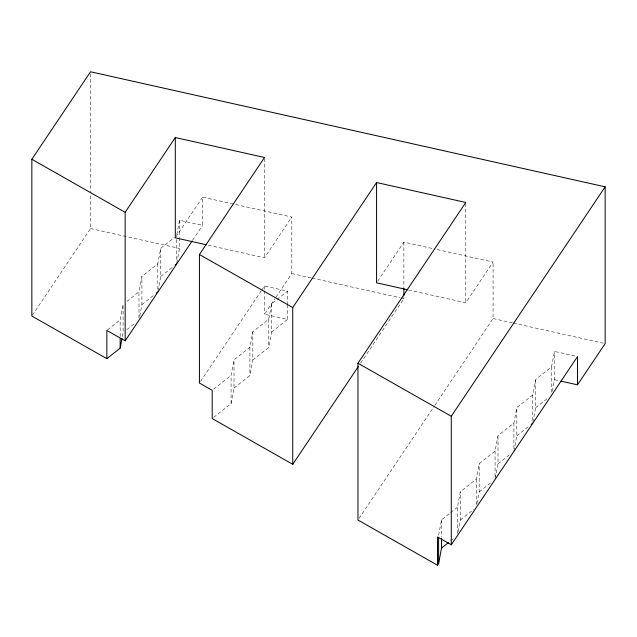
<?xml version="1.0" encoding="UTF-8"?>
<svg xmlns="http://www.w3.org/2000/svg" width="637" height="637" viewBox="0 0 637 637"><rect width="100%" height="100%" fill="white"/><g stroke="black" fill="none" stroke-linecap="round" stroke-linejoin="round"><path stroke-width="0.48" stroke-dasharray="3.19 2.39" d="M120.162 336.455L120.162 319.901L123.084 304.414L123.084 332.665L122.177 337.499M138.985 318.134L138.985 291.834L141.908 276.354L157.809 263.766L160.731 248.287L174.363 237.497M139.718 316.207L141.908 304.597L141.908 276.354M157.992 291.045L160.731 276.53L160.731 248.287M176.815 234.735L179.554 220.219L202.598 225.371L202.598 197.128L291.802 217.066L291.802 273.552L275.423 297.973M176.815 262.977L179.554 248.462L179.554 238.724M213.69 417.37L231.08 403.603L231.08 375.36L234.002 359.881L249.903 347.292L252.825 331.813L268.726 319.225L271.649 303.745L276.195 300.146M231.08 403.603L234.002 388.124L234.002 359.881M234.002 388.124L249.903 375.535L252.825 360.056L252.825 331.813M252.825 360.056L268.726 347.468L271.649 331.988L271.649 303.745M438.606 535.311L441.529 519.824L449.857 513.239M457.43 533.535L457.43 507.243L460.352 491.756L476.253 479.175L479.175 463.696L495.076 451.107L497.999 435.628L513.9 423.048L516.822 407.561L532.715 394.98L535.637 379.493L551.538 366.912L554.461 351.425L577.504 356.577M458.162 531.616L460.352 519.999L460.352 491.756M476.978 503.548L479.175 491.939L479.175 463.696M495.26 478.387L497.999 463.871L497.999 435.628M513.9 451.291L516.822 435.804L516.822 407.561M532.898 422.251L535.637 407.736L535.637 379.493M552.271 391.285L554.461 379.668L554.461 351.425M32.407 315.227L90.526 228.564L90.526 193.831M175.852 237.012L202.598 197.128M192.645 240.213L202.598 225.371M208.267 245.197L264.506 257.77L291.802 217.066M200.536 381.404L261.202 290.942M261.751 290.122L264.506 286.013L287.55 291.165L287.55 303.825M287.55 304.797L287.55 319.408L264.506 314.256L274.881 298.785M377.669 281.196L403.874 242.124L432.961 248.621M360.582 363.162L403.874 298.61L403.874 296.627M408.58 289.97L465.782 302.758L493.078 262.062L433.932 248.836M359.069 518.367L434.267 406.239M434.816 405.419L493.078 318.548L493.078 262.062M126.874 301.42L138.985 291.834M160.731 276.53L173.606 266.346M107.597 329.847L120.162 319.901M141.908 304.597L154.783 294.405M126.874 329.663L134.447 323.676M276.952 299.549L287.55 291.165M271.649 331.988L287.55 319.408M213.69 389.127L231.08 375.36M535.637 407.736L548.513 397.552M516.822 435.804L529.689 425.62M497.999 463.871L510.11 454.285M450.614 512.634L457.43 507.243M479.175 491.939L491.286 482.352M460.352 519.999L473.976 509.218M450.614 540.877L453.64 538.48M90.526 228.564L179.554 248.462M291.802 273.552L311.127 277.875M312.09 278.09L400.012 297.742M400.976 297.957L403.874 298.61M493.078 318.548L512.403 322.863M513.366 323.086L603.215 343.168M554.461 379.668L560.226 380.958M551.538 366.912L551.538 392.233M532.715 394.98L532.715 420.301M513.9 423.048L513.9 449.34M495.076 451.107L495.076 477.408M476.253 479.175L476.253 504.496M465.782 203.466L465.782 302.758M441.529 519.824L441.529 537.357M403.874 242.124L403.874 287.709M268.726 319.225L268.726 347.468M264.506 158.47L264.506 257.77M264.506 286.013L264.506 289.907M264.506 290.878L264.506 314.256M249.903 347.292L249.903 375.535M179.554 220.219L179.554 237.752M176.632 239.6L176.632 261.998M157.809 263.766L157.809 289.087M90.526 73.773L90.526 192.836"/><path stroke-width="0.96" d="M561.181 381.173L577.504 384.82L605.15 343.598L605.15 186.824L90.526 71.782L31.85 159.274L31.85 316.056L106.857 358.679L120.162 348.144L121.993 338.47M106.857 358.679L106.857 330.436L125.163 340.835L125.163 212.304L175.302 137.536L264.506 157.482L199.429 254.513L199.429 383.044L212.201 390.306L212.201 418.549L292.741 464.317L292.741 307.544L376.578 182.532L465.782 202.47L357.962 363.241L357.962 520.023L437.492 565.218L438.606 563.554L441.529 548.067L441.529 538.329M125.163 340.835L192.087 241.041M292.741 464.317L358.376 366.45M437.492 565.218L437.492 536.975L451.275 544.802L451.275 416.272L605.15 186.824M451.275 544.802L577.504 356.577L577.504 384.82M175.119 265.143L176.632 263.949M156.296 293.211L157.809 292.009M531.202 424.417L532.715 423.223M441.529 548.067L448.344 542.676M206.332 244.759L175.302 237.824L175.302 137.536M407.608 289.755L376.578 282.82L376.578 182.532M31.85 159.274L125.163 212.304M199.429 254.513L292.741 307.544M357.962 363.241L451.275 416.272M438.606 537.254L438.606 563.554M403.874 288.696L403.874 295.632M120.162 338.406L120.162 348.144"/></g></svg>
